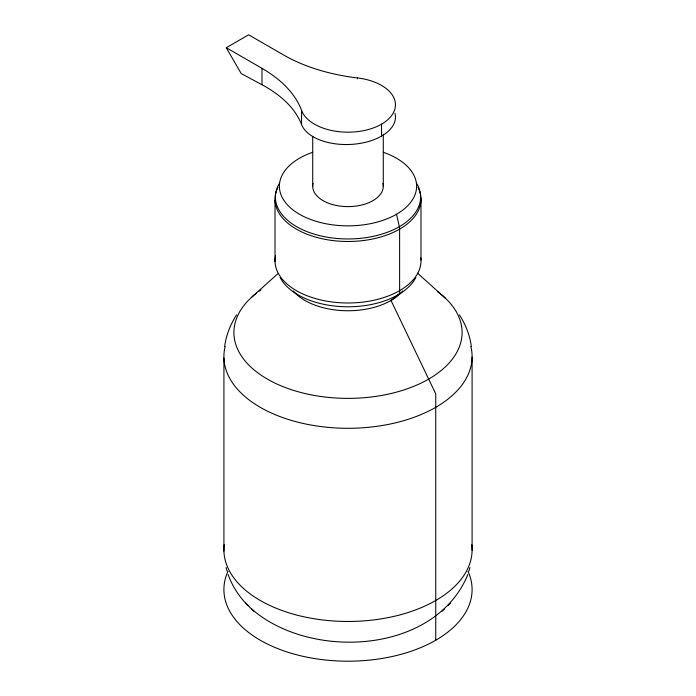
<?xml version="1.0" encoding="UTF-8"?>
<svg xmlns="http://www.w3.org/2000/svg" width="696" height="696" viewBox="0 0 696 696"><rect width="100%" height="100%" fill="white"/><g stroke="black" fill="none" stroke-linecap="round" stroke-linejoin="round"><path stroke-width="1.04" d="M394.936 113.248A47.467 26.405 -1.7 0 1 356.387 143.933A47.467 26.405 -1.7 0 1 301.559 124.558L301.585 110.464A145.995 84.286 0 0 0 261.992 68.338L226.278 47.711L248.646 34.8L283.585 54.975A145.995 84.286 0 0 0 357.518 77.943A47.45 27.396 0 0 1 395.345 106.566A47.45 27.396 0 0 1 351.41 132.109A47.45 27.396 0 0 1 301.585 110.464M224.66 346.434C226.174 335.202 230.411 324.397 236.562 314.905M468.895 571.103L469.948 567.492M467.869 574.522C435.174 654.197 310.546 660.661 251.413 608.826M442.134 611.175L444.587 608.826M447.841 605.677L450.451 603.18M252.1 296.835L277.695 273.859M301.585 124.532C294.512 106.514 278.6 93.682 261.992 84.738L241.225 73.602L226.278 47.711M417.565 273.197L445.51 298.314M228.131 574.522C232.334 586.241 239.233 596.994 248.159 605.677M245.549 603.18L253.866 611.175M459.438 314.905C465.589 324.397 469.826 335.202 471.34 346.434M226.052 567.492L227.105 571.103M396.52 214.255L399.617 227.966L399.617 293.529L391.013 300.481L435.748 393.858L435.748 640.216M472.097 357.083L472.097 550.258M420.984 198.56L420.984 260.078M383.279 134.224L383.279 186.241M381.547 124.158L381.547 136.077M357.518 77.943L357.518 78.831M312.721 136.39L312.721 186.241M275.016 200.1L275.016 261.618M261.992 68.338L261.992 84.738M223.921 357.953L223.921 551.128M383.435 152.32A68.617 39.62 0 0 1 400.287 211.897A68.617 39.62 0 0 1 295.713 211.897A68.617 39.62 0 0 1 312.565 152.32M470.835 346.451A124.097 71.644 0 0 1 348 428.292A124.097 71.644 0 0 1 225.165 346.451M402.714 290.989A60.83 35.122 0 0 1 348 310.764A60.83 35.122 0 0 1 293.286 290.989M416.452 183.1A72.584 41.908 0 0 1 348 238.954A72.584 41.908 0 0 1 279.548 183.1M415.877 277.443A70.74 40.846 0 0 1 348 306.779A70.74 40.846 0 0 1 280.123 277.443M437.68 291.789A114.092 65.868 0 0 1 426.074 380.538A114.092 65.868 0 0 1 271.927 381.599A114.092 65.868 0 0 1 256.667 293.033M259.164 291.18A114.092 65.868 0 0 1 260.896 289.971M420.81 257.842A73.002 42.143 0 0 1 346.26 302.978A73.002 42.143 0 0 1 275.52 255.841M418.044 187.459A73.002 42.143 0 0 1 348 241.477A73.002 42.143 0 0 1 277.956 187.459M471.784 544.707A124.097 71.644 0 0 1 348 621.467A124.097 71.644 0 0 1 224.216 544.707M382.922 183.344A35.278 20.367 0 0 1 348 206.608A35.278 20.367 0 0 1 313.078 183.344M468.017 571.338A124.097 71.644 0 0 1 348 661.2A124.097 71.644 0 0 1 227.984 571.338"/></g></svg>
